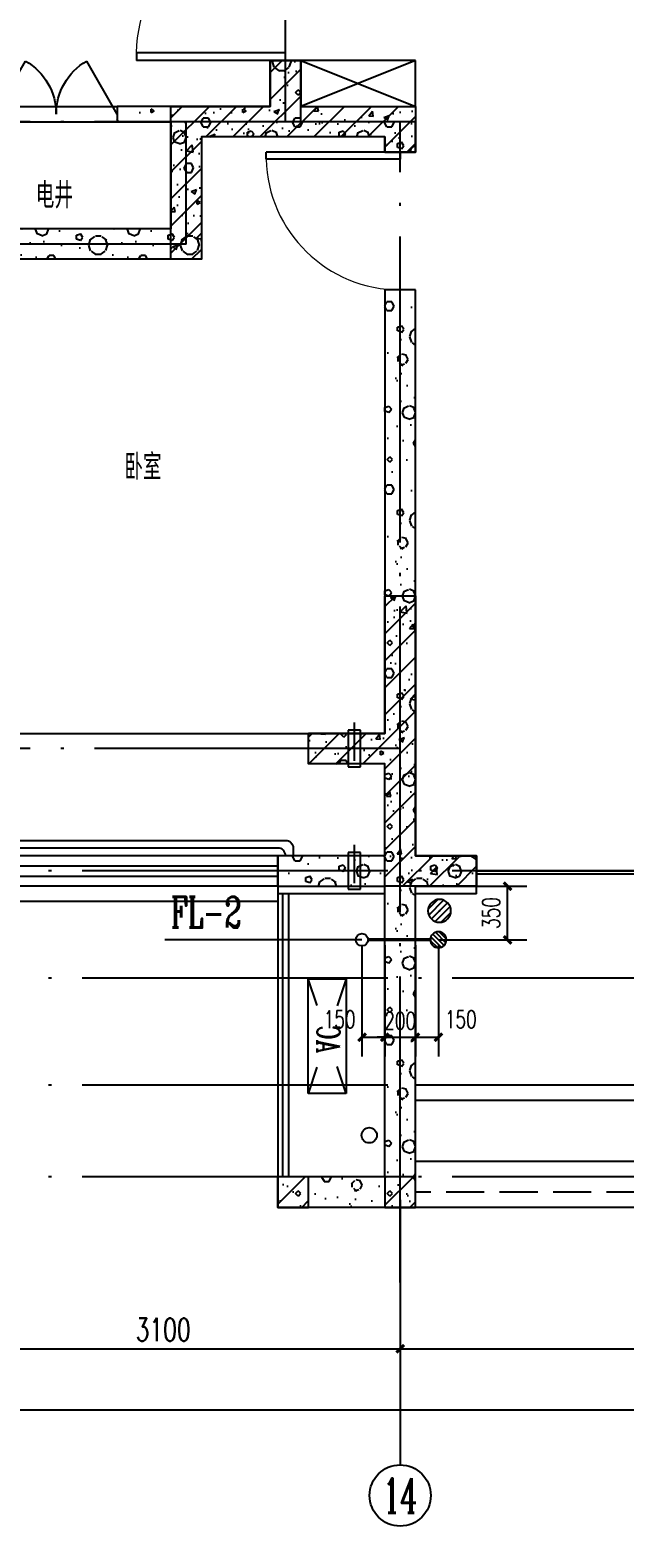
# Model space of a CAD drawing. Extents: x -287580 to -53108, y -522338 to -82629.
# Drawn here: x -140107 to -136221, y -475206 to -465422 of the extents above; entities that cross this region are included whole.
import ezdxf
from ezdxf.enums import TextEntityAlignment as Align

# ---------------------------------------------------------------- set-up
doc = ezdxf.new("R2010")
doc.units = 0
doc.header["$LTSCALE"] = 1000
doc.header["$MEASUREMENT"] = 0
doc.linetypes.add('DASH', pattern=[0.35, 0.25, -0.1])
doc.linetypes.add('DOTE', pattern=[2.42, 2, -0.2, 0.02, -0.2])
for name, color, linetype in [('AXIS', 3, 'Continuous'), ('AXIS_TEXT', 7, 'Continuous'), ('DIM_SYMB', 99, 'Continuous'), ('DIM_废水', 3, 'Continuous'), ('DOTE', 99, 'Continuous'), ('EQUIP_地漏', 7, 'Continuous'), ('kan', 146, 'Continuous'), ('KTIAO', 124, 'Continuous'), ('PIPE-废水', 31, 'Continuous'), ('PUB_HATCH', 8, 'Continuous'), ('PUB_TEXT', 7, 'Continuous'), ('TWT_DIM', 3, 'Continuous'), ('VPIPE-废水', 31, 'Continuous'), ('WALL', 9, 'Continuous'), ('WINDOW', 99, 'Continuous'), ('家具', 187, 'Continuous'), ('栏杆', 169, 'Continuous'), ('空调、空调洞', 66, 'Continuous'), ('面层', 215, 'Continuous'), ('面积', 6, 'Continuous')]:
    doc.layers.add(name, color=color, linetype=linetype)
doc.layers.add('RENDERING', color=125, linetype='Continuous', lineweight=13)
doc.styles.add('_ROMANC', font='romanc__.ttf', dxfattribs={"width": 0.700005})
doc.styles.add('_TCH_AXIS', font='COMPLEX', dxfattribs={"bigfont": 'GBCBIG'})
doc.styles.add('_TCH_DIM_T3', font='SIMPLEX', dxfattribs={"width": 0.705882, "bigfont": 'GBCBIG'})
doc.styles.add('_TWT_SERIAL', font='COMPLEX', dxfattribs={"width": 0.8, "height": 3, "bigfont": 'HZTXT'})
doc.styles.add('DIM_FONT', font='simplex_.ttf', dxfattribs={"width": 0.7, "bigfont": 'GBCBIG'})
doc.styles.get("Standard").update_dxf_attribs({"font": 'gbenor.shx', "bigfont": 'gbcbig.shx'})
doc.dimstyles.new('_TCH_ARCH&&50', dxfattribs={"dimtxt": 148.75, "dimasz": 50, "dimexe": 125, "dimexo": 150, "dimgap": 50, "dimtad": 1, "dimdec": 0, "dimzin": 0, "dimdsep": 46, "dimtxsty": '_TCH_DIM_T3', "dimblk": 'ARCHTICK', "dimcen": 0.09, "dimclrt": 7, "dimazin": 2, "dimtfac": 1, "dimtdec": 0, "dimtix": 1, "dimtmove": 2, "dimatfit": 3, "dimfxl": 0, "dimtolj": 1, "dimtzin": 0, "dimarcsym": 0})
doc.dimstyles.new('_TWT_ARCH&&50', dxfattribs={"dimtxt": 114.75, "dimasz": 50, "dimexe": 125, "dimexo": 150, "dimgap": 50, "dimtad": 1, "dimdec": 0, "dimzin": 0, "dimdsep": 46, "dimtxsty": '_TCH_DIM_T3', "dimblk": 'ARCHTICK', "dimcen": 0.09, "dimclrd": 4, "dimclre": 4, "dimclrt": 4, "dimazin": 2, "dimtfac": 1, "dimtdec": 0, "dimtix": 1, "dimtmove": 2, "dimatfit": 3, "dimfxl": 0, "dimtolj": 1, "dimtzin": 0, "dimarcsym": 0})
pattern_1 = [(45, (225104.3, 821774), (-88.388348, 88.388348), []), (50, (225104.3, 821774), (358.63009, -31.37607), [37.5, -412.5]), (355, (225104.3, 821774), (-69.37567, 376.09607), [30, -330]), (100.4514, (225134.2, 821771.4), (289.25469, 344.71977), [31.8701, -350.57106]), (46.1842, (225104.3, 821874), (533.62052, -82.7595), [56.25, -618.75]), (96.6356, (225148.77, 821867.1), (467.33135, 487.05894), [47.80514, -525.8565]), (351.1842, (225104.3, 821874), (467.33097, 487.0593), [45, -495]), (21, (225154.3, 821849), (298.45353, -201.30945), [37.5, -412.5]), (326, (225154.3, 821849), (121.65767, 362.57502), [30, -330]), (71.4514, (225179.17, 821832.22), (420.11131, 161.26525), [31.8701, -350.57106]), (37.5, (225104.3, 821774), (6.079928, 166.446927), [0, -326, 0, -335, 0, -331.25]), (7.5, (225104.3, 821774), (131.53477, 197.205856), [0, -191, 0, -318.5, 0, -126.25]), (327.5, (224992.8, 821774), (266.911218, -11.277436), [0, -125, 0, -390, 0, -517.5]), (317.5, (224942.8, 821774), (291.593085, 50.05249), [0, -162.5, 0, -259, 0, -367.5])]
pattern_2 = [(45, (215520.8, 801911.87), (-88.388348, 88.388348), []), (50, (215520.8, 801911.87), (358.63009, -31.37607), [37.5, -412.5]), (355, (215520.8, 801911.87), (-69.37567, 376.09607), [30, -330]), (100.4514, (215550.7, 801909.25), (289.25469, 344.71977), [31.8701, -350.57106]), (46.1842, (215520.8, 802011.87), (533.62052, -82.7595), [56.25, -618.75]), (96.6356, (215565.27, 802004.97), (467.33135, 487.05894), [47.80514, -525.8565]), (351.1842, (215520.8, 802011.87), (467.33097, 487.0593), [45, -495]), (21, (215570.8, 801986.87), (298.45353, -201.30945), [37.5, -412.5]), (326, (215570.8, 801986.87), (121.65767, 362.57502), [30, -330]), (71.4514, (215595.67, 801970.1), (420.11131, 161.26525), [31.8701, -350.57106]), (37.5, (215520.8, 801911.87), (6.079928, 166.446927), [0, -326, 0, -335, 0, -331.25]), (7.5, (215520.8, 801911.87), (131.53477, 197.205856), [0, -191, 0, -318.5, 0, -126.25]), (327.5, (215409.3, 801911.87), (266.911218, -11.277436), [0, -125, 0, -390, 0, -517.5]), (317.5, (215359.3, 801911.87), (291.593085, 50.05249), [0, -162.5, 0, -259, 0, -367.5])]
pattern_3 = [(0, (177, -183), (300, 600), [0, -600]), (0, (-174, -264), (300, 600), [0, -600]), (0, (21, -270), (300, 600), [0, -600]), (0, (234, -93), (300, 600), [0, -600]), (0, (-15, -300), (300, 600), [0, -600]), (0, (294, 285), (300, 600), [0, -600]), (0, (111, 237), (300, 600), [0, -600]), (0, (207, 162), (300, 600), [0, -600]), (0, (-282, 150), (300, 600), [0, -600]), (0, (12, 123), (300, 600), [0, -600]), (0, (-102, -30), (300, 600), [0, -600]), (0, (-96, -255), (300, 600), [0, -600]), (0, (129, -279), (300, 600), [0, -600]), (0, (294, -15), (300, 600), [0, -600]), (0, (-267, -108), (300, 600), [0, -600]), (0, (-216, -6), (300, 600), [0, -600]), (0, (18, -48), (300, 600), [0, -600]), (0, (-66, -135), (300, 600), [0, -600]), (0, (-114, 63), (300, 600), [0, -600]), (0, (-39, 288), (300, 600), [0, -600]), (0, (-243, -234), (300, 600), [0, -600]), (0, (87, 165), (300, 600), [0, -600]), (0, (-192, 174), (300, 600), [0, -600]), (0, (-240, 252), (300, 600), [0, -600]), (130.601294, (257.143, 97.143), (-1499.9999834, 1800.0000079), [26.34155, -11037.111]), (18.434949, (214.29, 108.57), (1499.999994, 599.999996), [27.10524, -3767.6279]), (90, (214.3, 82.86), (300, 600), [25.7143, -1174.28565]), (161.56505, (240, 74.29), (-1500.000008, 599.999955), [27.10524, -3767.6279]), (53.130102, (240, 74.29), (300, 600), [28.5714, -2971.4285]), (135, (262.86, -231.43), (-300.00004, 599.99996), [24.24366, -1672.8126]), (45, (228.57, -231.43), (300, 600), [24.24366, -1672.8126]), (135, (245.71, -248.57), (-300.00004, 599.99996), [24.24366, -1672.8126]), (45, (245.71, -248.57), (300, 600), [24.24366, -1672.8126]), (116.56505, (-25.7, 171.43), (-5e-05, 1199.99997), [31.9438, -638.8765]), (180, (-40, 200), (-300, 600), [34.2857, -565.71425]), (63.43495, (-88.57, 171.43), (3e-06, 1200), [31.9438, -638.8765]), (116.56505, (-74.3, 142.86), (-5e-05, 1199.99997), [31.9438, -638.8765]), (0, (-74.3, 142.86), (300, 600), [34.2857, -565.71425]), (63.43495, (-40, 142.86), (3e-06, 1200), [31.9438, -638.8765]), (107.102728, (200, -31.429), (-899.9999656, 3000.0000048), [38.86135, -16282.9025]), (143.972626, (188.57, 5.714), (-5699.9999277, 4199.9999952), [38.86135, -8122.02]), (180, (157.14, 28.6), (-300, 600), [37.14286, -562.8571]), (36.027373, (88.57, 5.714), (5699.999958, 4199.9999547), [38.86135, -8122.02]), (71.56505, (77.14, -28.57), (900.000005, 2999.999995), [36.1403, -3758.5928]), (107.102728, (88.571, -65.714), (-899.9999656, 3000.0000048), [38.86135, -16282.9025]), (143.972626, (120, -88.57), (-5699.9999277, 4199.9999952), [38.86135, -8122.02]), (0, (120, -88.6), (300, 600), [37.14286, -562.8571]), (36.027373, (157.143, -88.57), (5699.999958, 4199.9999547), [38.86135, -8122.02]), (71.56505, (188.57, -65.71), (900.000005, 2999.999995), [36.1403, -3758.5928]), (150.255118, (205.714, 248.57), (-900.000002, 599.999993), [23.035, -4814.3196]), (90, (185.7, 237.14), (300, 600), [22.85714, -1177.14275]), (29.744881, (185.714, 237.14), (900, 599.999997), [23.035, -4814.3196]), (116.56505, (65.7, -177.14), (-5e-05, 1199.99997), [31.9438, -638.8765]), (168.690067, (51.43, -148.57), (-2700.000002, 599.999985), [29.13725, -6089.6855]), (41.185925, (0, -162.857), (7499.9999546, 6599.9999423), [30.37184, -12725.802]), (90, (0, -191.43), (300, 600), [28.5714, -1171.4285]), (138.814074, (22.857, -211.429), (-7499.9998667, 6600.000042), [30.37184, -12725.802]), (16.699244, (22.857, -211.429), (9899.9999255, 2999.9999686), [29.82945, -12498.5375]), (60.945396, (51.43, -202.857), (299.9999992, 599.9999947), [29.4161, -12325.3395]), (109.983106, (-185.714, 74.286), (-1500.0000056, 4199.9999889), [33.442, -14012.1975]), (155.556045, (-197.143, 105.714), (-3900.0000149, 1799.9999626), [34.523, -14465.1315]), (24.4439547, (-260, 105.714), (3900.000002, 1799.9999913), [34.523, -14465.1315]), (70.0168934, (-271.429, 74.286), (1500.0000045, 4199.9999896), [33.442, -14012.1975]), (109.983106, (-260, 42.857), (-1500.0000056, 4199.9999889), [33.442, -14012.1975]), (160.016893, (-228.57, 31.43), (-1500.000001, 599.9999727), [33.442, -6989.3775]), (19.983107, (-228.57, 31.43), (1499.999992, 599.999999), [33.442, -6989.3775]), (70.0168934, (-197.143, 42.857), (1500.0000045, 4199.9999896), [33.442, -14012.1975]), (122.005383, (37.14, 20), (-300.00004, 599.999969), [26.9542, -5633.434]), (18.434949, (-2.86, 34.29), (1499.999994, 599.999996), [27.10524, -3767.6279]), (90, (-2.86, 8.57), (300, 600), [25.7143, -1174.28565]), (161.56505, (22.86, 0), (-1500.000008, 599.999955), [27.10524, -3767.6279]), (54.462322, (22.857, 0), (2099.999997, 2999.9999955), [24.5781, -10298.2115]), (116.56505, (-137.14, -125.7), (-5e-05, 1199.99997), [31.9438, -638.8765]), (180, (-151.4, -97.14), (-300, 600), [31.4286, -568.5714]), (59.036243, (-200, -125.714), (300.000001, 599.999997), [33.3197, -6963.822]), (120.963756, (-182.857, -154.286), (-300.000041, 599.9999724), [33.3197, -6963.822]), (0, (-182.86, -154.3), (300, 600), [31.4286, -568.5714]), (63.43495, (-151.43, -154.3), (3e-06, 1200), [31.9438, -638.8765])]

# ---------------------------------------------------------------- blocks, each defined once
blk = doc.blocks.new('90304092557924')
at = {"layer": 'KTIAO', "color": 99}
for p, q in [((-375, 125), (-198.2, 66.1)), ((-375, 125), (-375, -125)), ((375, 125), (-375, 125)), ((375, 125), (198.2, 66.1)), ((375, -125), (375, 125)), ((-202.8, -67.6), (-375, -125)), ((200.5, -66.8), (375, -125)), ((-375, -125), (375, -125))]:
    blk.add_line(p, q, dxfattribs=at)
at = {"layer": 'KTIAO', "color": 99, "style": '_ROMANC', "width": 0.7}
blk.add_text('AC', height=148.6, dxfattribs=at).set_placement((-112.6, -66.3))
at = {"layer": 'KTIAO', "color": 99, "style": 'DIM_FONT', "oblique": 0, "width": 0.6, "flags": 9}
for tag in ['XSIZE', 'YSIZE']:
    blk.add_attdef(tag, (-375, -125), '', height=0.5, dxfattribs=at)
blk = doc.blocks.new('TRHH')
at = {"color": 6}
blk.add_circle((-238511.1, -473179.5), 50, dxfattribs=at)
blk = doc.blocks.new('A$C06D6341B')
at = {"layer": '空调、空调洞', "linetype": 'DASH'}
for p, q in [((40, 0), (40, 340)), ((80, 290), (0, 290)), ((0, 290), (0, 50)), ((80, 50), (80, 290)), ((0, 50), (80, 50))]:
    blk.add_line(p, q, dxfattribs=at)
blk = doc.blocks.new('A$C35BA6BDB')
at = {"layer": 'PUB_HATCH'}
h = blk.add_hatch(dxfattribs=at)
h.set_pattern_fill('钢筋混凝土', color=256, scale=50, style=0)
h.set_pattern_definition(pattern_1)
h.paths.add_polyline_path([(15250, 5400), (15250, 5100), (16000, 5100), (16000, 4800), (15800, 4800), (15800, 4900), (15250, 4900), (14600, 4900), (14600, 4100), (14400, 4100), (14400, 5100), (15050, 5100), (15050, 5400)])
h = blk.add_hatch(dxfattribs=at)
h.set_pattern_fill('钢筋混凝土', color=256, scale=50, style=0)
h.set_pattern_definition(pattern_1)
h.paths.add_polyline_path([(16000, 1900), (16000, 1000), (16000, 200), (16400, 200), (16400, 0), (15800, 0), (15800, 800), (15300, 800), (15300, 1000), (15800, 1000), (15800, 1900)])
at = {"layer": 'WALL'}
for points in [[(15250, 5400), (15250, 5100), (16000, 5100), (16000, 4800), (15800, 4800), (15800, 4900), (15250, 4900), (14600, 4900), (14600, 4100), (14400, 4100), (14400, 5100), (15050, 5100), (15050, 5400)], [(16000, 1900), (16000, 1000), (16000, 200), (16400, 200), (16400, 0), (15800, 0), (15800, 800), (15300, 800), (15300, 1000), (15800, 1000), (15800, 1900)]]:
    blk.add_lwpolyline(points, close=True, dxfattribs=at)
blk = doc.blocks.new('A$C47FD7EE8')
at = {"layer": 'PUB_HATCH'}
h = blk.add_hatch(dxfattribs=at)
h.set_pattern_fill('钢筋混凝土', color=256, scale=50, style=0)
h.set_pattern_definition(pattern_2)
h.paths.add_polyline_path([(15300, 200), (15100, 200), (15100, 0), (15300, 0)])
h = blk.add_hatch(dxfattribs=at)
h.set_pattern_fill('钢筋混凝土', color=256, scale=50, style=0)
h.set_pattern_definition(pattern_2)
h.paths.add_polyline_path([(16000, 200), (15800, 200), (15800, 0), (16000, 0)])
at = {"color": 6}
for points in [[(15300, 200), (15100, 200), (15100, 0), (15300, 0)], [(16000, 200), (15800, 200), (15800, 0), (16000, 0)]]:
    blk.add_lwpolyline(points, close=True, dxfattribs=at)
blk = doc.blocks.new('_ArchTick')
at = {"color": 0, "linetype": 'ByBlock', "const_width": 0.4}
blk.add_lwpolyline([(-0.5, -0.5), (0.5, 0.5)], dxfattribs=at)
blk = doc.blocks.new('*D143')
at = {"layer": 'AXIS', "color": 0, "lineweight": -2}
for p, q in [((-140785, -473071.5), (-140785, -474170.6)), ((-137685, -473071.5), (-137685, -474170.6)), ((-140785, -474045.6), (-137685, -474045.6))]:
    blk.add_line(p, q, dxfattribs=at)
at = {"layer": 'Defpoints', "color": 0}
for p in [(-140785, -472921.5), (-137685, -472921.5), (-137685, -474045.6)]:
    blk.add_point(p, dxfattribs=at)
at = {"layer": 'AXIS', "color": 0, "lineweight": -2, "xscale": 50, "yscale": 50, "zscale": 50, "rotation": 180}
blk.add_blockref('_ArchTick', (-140785, -474045.6), dxfattribs=at)
at = {"layer": 'AXIS', "color": 0, "lineweight": -2, "xscale": 50, "yscale": 50, "zscale": 50}
blk.add_blockref('_ArchTick', (-137685, -474045.6), dxfattribs=at)
at = {"layer": 'AXIS', "color": 7, "insert": (-139235, -473921.2), "char_height": 148.75, "attachment_point": 5, "style": '_TCH_DIM_T3'}
blk.add_mtext('\\A1;3100', dxfattribs=at)
blk = doc.blocks.new('*D144')
at = {"layer": 'AXIS', "color": 0, "lineweight": -2}
for p, q in [((-137685, -473071.5), (-137685, -474170.6)), ((-133185, -473071.5), (-133185, -474170.6)), ((-137685, -474045.6), (-133185, -474045.6))]:
    blk.add_line(p, q, dxfattribs=at)
at = {"layer": 'Defpoints', "color": 0}
for p in [(-137685, -472921.5), (-133185, -472921.5), (-133185, -474045.6)]:
    blk.add_point(p, dxfattribs=at)
at = {"layer": 'AXIS', "color": 0, "lineweight": -2, "xscale": 50, "yscale": 50, "zscale": 50, "rotation": 180}
blk.add_blockref('_ArchTick', (-137685, -474045.6), dxfattribs=at)
at = {"layer": 'AXIS', "color": 0, "lineweight": -2, "xscale": 50, "yscale": 50, "zscale": 50}
blk.add_blockref('_ArchTick', (-133185, -474045.6), dxfattribs=at)
at = {"layer": 'AXIS', "color": 7, "insert": (-135435, -473921.2), "char_height": 148.75, "attachment_point": 5, "style": '_TCH_DIM_T3'}
blk.add_mtext('\\A1;4500', dxfattribs=at)
blk = doc.blocks.new('*D147')
at = {"layer": 'AXIS', "color": 0, "lineweight": -2}
for p, q in [((-153585, -473071.5), (-153585, -474570.6)), ((-128085, -473071.5), (-128085, -474570.6)), ((-153585, -474445.6), (-128085, -474445.6))]:
    blk.add_line(p, q, dxfattribs=at)
at = {"layer": 'Defpoints', "color": 0}
for p in [(-153585, -472921.5), (-128085, -472921.5), (-128085, -474445.6)]:
    blk.add_point(p, dxfattribs=at)
at = {"layer": 'AXIS', "color": 0, "lineweight": -2, "xscale": 50, "yscale": 50, "zscale": 50, "rotation": 180}
blk.add_blockref('_ArchTick', (-153585, -474445.6), dxfattribs=at)
at = {"layer": 'AXIS', "color": 0, "lineweight": -2, "xscale": 50, "yscale": 50, "zscale": 50}
blk.add_blockref('_ArchTick', (-128085, -474445.6), dxfattribs=at)
at = {"layer": 'AXIS', "color": 7, "insert": (-140835, -474321.2), "char_height": 148.75, "attachment_point": 5, "style": '_TCH_DIM_T3'}
blk.add_mtext('\\A1;25500', dxfattribs=at)
blk = doc.blocks.new('*D759')
at = {"layer": 'Defpoints', "color": 0}
for p in [(-137585, -471021.5), (-136982.5, -471021.5), (-137585, -471371.5)]:
    blk.add_point(p, dxfattribs=at)
at = {"layer": 'TWT_DIM', "color": 4, "lineweight": -2}
for p, q in [((-137435, -471021.5), (-136857.5, -471021.5)), ((-136982.5, -471371.5), (-136982.5, -471021.5)), ((-137435, -471371.5), (-136857.5, -471371.5))]:
    blk.add_line(p, q, dxfattribs=at)
at = {"layer": 'TWT_DIM', "color": 4, "lineweight": -2, "xscale": 50, "yscale": 50, "zscale": 50}
for p, rotation in [((-136982.5, -471021.5), 90), ((-136982.5, -471371.5), 270)]:
    blk.add_blockref('_ArchTick', p, dxfattribs=dict(at, rotation=rotation))
at = {"layer": 'TWT_DIM', "color": 4, "insert": (-137089.9, -471196.5), "char_height": 114.75, "attachment_point": 5, "rotation": 90, "style": '_TCH_DIM_T3'}
blk.add_mtext('\\A1;350', dxfattribs=at)
blk = doc.blocks.new('*D760')
at = {"layer": 'Defpoints', "color": 0}
for p in [(-137935, -471256.5), (-137785, -471256.5), (-137785, -472009)]:
    blk.add_point(p, dxfattribs=at)
at = {"layer": 'TWT_DIM', "color": 4, "lineweight": -2}
for p, q in [((-137935, -471406.5), (-137935, -472134)), ((-137785, -471406.5), (-137785, -472134)), ((-137935, -472009), (-137785, -472009))]:
    blk.add_line(p, q, dxfattribs=at)
at = {"layer": 'TWT_DIM', "color": 4, "lineweight": -2, "xscale": 50, "yscale": 50, "zscale": 50, "rotation": 180}
blk.add_blockref('_ArchTick', (-137935, -472009), dxfattribs=at)
at = {"layer": 'TWT_DIM', "color": 4, "lineweight": -2, "xscale": 50, "yscale": 50, "zscale": 50}
blk.add_blockref('_ArchTick', (-137785, -472009), dxfattribs=at)
at = {"layer": 'TWT_DIM', "color": 4, "insert": (-138081.4, -471891.5), "char_height": 114.75, "attachment_point": 5, "style": '_TCH_DIM_T3'}
blk.add_mtext('\\A1;150', dxfattribs=at)
blk = doc.blocks.new('*D761')
at = {"layer": 'Defpoints', "color": 0}
for p in [(-137785, -471256.5), (-137585, -471256.5), (-137585, -472009)]:
    blk.add_point(p, dxfattribs=at)
at = {"layer": 'TWT_DIM', "color": 4, "lineweight": -2}
for p, q in [((-137785, -471406.5), (-137785, -472134)), ((-137585, -471406.5), (-137585, -472134)), ((-137785, -472009), (-137835, -472009)), ((-137785, -472009), (-137585, -472009)), ((-137585, -472009), (-137535, -472009))]:
    blk.add_line(p, q, dxfattribs=at)
at = {"layer": 'TWT_DIM', "color": 4, "lineweight": -2, "xscale": 50, "yscale": 50, "zscale": 50}
blk.add_blockref('_ArchTick', (-137785, -472009), dxfattribs=at)
at = {"layer": 'TWT_DIM', "color": 4, "lineweight": -2, "xscale": 50, "yscale": 50, "zscale": 50, "rotation": 180}
blk.add_blockref('_ArchTick', (-137585, -472009), dxfattribs=at)
at = {"layer": 'TWT_DIM', "color": 4, "insert": (-137685, -471901.625), "char_height": 114.75, "attachment_point": 5, "style": '_TCH_DIM_T3'}
blk.add_mtext('\\A1;200', dxfattribs=at)
blk = doc.blocks.new('*D762')
at = {"layer": 'Defpoints', "color": 0}
for p in [(-137585, -471256.5), (-137435, -471256.5), (-137435, -472009)]:
    blk.add_point(p, dxfattribs=at)
at = {"layer": 'TWT_DIM', "color": 4, "lineweight": -2}
for p, q in [((-137585, -471406.5), (-137585, -472134)), ((-137435, -471406.5), (-137435, -472134)), ((-137585, -472009), (-137435, -472009))]:
    blk.add_line(p, q, dxfattribs=at)
at = {"layer": 'TWT_DIM', "color": 4, "lineweight": -2, "xscale": 50, "yscale": 50, "zscale": 50, "rotation": 180}
blk.add_blockref('_ArchTick', (-137585, -472009), dxfattribs=at)
at = {"layer": 'TWT_DIM', "color": 4, "lineweight": -2, "xscale": 50, "yscale": 50, "zscale": 50}
blk.add_blockref('_ArchTick', (-137435, -472009), dxfattribs=at)
at = {"layer": 'TWT_DIM', "color": 4, "insert": (-137288.6, -471891.5), "char_height": 114.75, "attachment_point": 5, "style": '_TCH_DIM_T3'}
blk.add_mtext('\\A1;150', dxfattribs=at)
blk = doc.blocks.new('$TwtSys$00000141')
for p, q in [((-94, 8), (-10, 92)), ((-94, 8), (-10, 92)), ((-87, -35), (35, 87)), ((-87, -35), (35, 87)), ((-66, -66), (66, 66)), ((-66, -66), (66, 66)), ((-32, -87), (88, 33)), ((-32, -87), (88, 33)), ((11, -92), (92, -11)), ((11, -92), (92, -11))]:
    blk.add_line(p, q)
blk.add_circle((0, 0), 94)
blk.add_circle((0, 0), 94)
blk = doc.blocks.new('$DorLib2D$00000231')
at = {"color": 0}
for p, q in [((-0.5, 0), (-0.25, 0.433)), ((0.5, 0), (0.25, 0.433))]:
    blk.add_line(p, q, dxfattribs=at)
for centre, start, end in [((-0.5, 0), 0, 60), ((0.5, 0), 120, 180)]:
    blk.add_arc(centre, 0.5, start, end, dxfattribs=at)
blk = doc.blocks.new('$WINLIB2D$00000001')
at = {"color": 0}
for points in [[(-0.5, 0.5), (-0.5, -0.5)], [(-0.5, 0.5), (0.5, 0.5)], [(0.5, -0.5), (0.5, 0.5)], [(0.5, 0.1667), (-0.5, 0.1667)], [(0.5, -0.1667), (-0.5, -0.1667)], [(-0.5, -0.5), (0.5, -0.5)]]:
    blk.add_lwpolyline(points, dxfattribs=at)
blk = doc.blocks.new('$DorLib2D$00000001')
for p, q in [((0.45, 0.975), (0.5, 0.975)), ((0.45, 0), (0.45, 0.975)), ((0.5, 0), (0.5, 0.975)), ((0.5, 0), (0.45, 0))]:
    blk.add_line(p, q)
at = {"lineweight": 13}
blk.add_arc((0.475, 0), 0.975, 91.46928, 180, dxfattribs=at)
blk = doc.blocks.new('$DorLib2D$00000132')
at = {"color": 0, "linetype": 'Continuous'}
for p, q in [((-0.5, 0.1042), (-0.5, 0)), ((-0.1467, 0.1042), (-0.5, 0.1042)), ((-0.1467, 0), (-0.1467, 0.1042)), ((0.1467, 0.1042), (0.5, 0.1042)), ((0.1467, 0), (0.1467, 0.1042)), ((0.5, 0.1042), (0.5, 0)), ((-0.5, 0), (-0.1467, 0)), ((-0.1667, 0), (0.1667, 0)), ((-0.1667, -0.1042), (-0.1667, 0)), ((0.5, 0), (0.1467, 0)), ((0.1667, 0), (0.1667, -0.1042)), ((0.1667, -0.1042), (-0.1667, -0.1042))]:
    blk.add_line(p, q, dxfattribs=at)
blk = doc.blocks.new('$lvtry$00000171')
for p, q in [((-74.2, 10.6), (-10.6, 74.2)), ((-69.8, -27.4), (27.4, 69.8)), ((-53, -53), (53, 53)), ((-27.4, -69.8), (69.8, 27.4)), ((10.6, -74.2), (74.2, -10.6))]:
    blk.add_line(p, q)
blk.add_circle((0, 0), 75)
blk.add_point((0, 0))

msp = doc.modelspace()

# ---------------------------------------------------------------- hatches: boundary and pattern name
at = {"layer": 'PUB_HATCH'}
h = msp.add_hatch(dxfattribs=at)
h.set_pattern_fill('加气混凝土', color=256, scale=50, style=0)
h.set_pattern_definition(pattern_3)
h.paths.add_polyline_path([(-138335, -466021.5), (-138335, -465621.5), (-138535, -465621.5), (-138535, -465921.5), (-138435, -466021.5)])
h = msp.add_hatch(dxfattribs=at)
h.set_pattern_fill('加气混凝土', color=256, scale=50, style=0)
h.set_pattern_definition(pattern_3)
h.paths.add_polyline_path([(-139085, -465921.5), (-139535, -465921.5), (-139535, -466021.5), (-139085, -466021.5)])
h = msp.add_hatch(dxfattribs=at)
h.set_pattern_fill('加气混凝土', color=256, scale=50, style=0)
h.set_pattern_definition(pattern_3)
h.paths.add_polyline_path([(-138435, -466021.5), (-138535, -465921.5), (-139085, -465921.5), (-139085, -466021.5), (-138985, -466121.5), (-138435, -466121.5)])
h = msp.add_hatch(dxfattribs=at)
h.set_pattern_fill('加气混凝土', color=256, scale=50, style=0)
h.set_pattern_definition(pattern_3)
h.paths.add_polyline_path([(-139085, -466021.5), (-139185, -466021.5), (-139185, -466721.5), (-138985, -466921.5), (-138985, -466121.5)])
h = msp.add_hatch(dxfattribs=at)
h.set_pattern_fill('加气混凝土', color=256, scale=50, style=0)
h.set_pattern_definition(pattern_3)
h.paths.add_polyline_path([(-137785, -466121.5), (-137585, -466021.5), (-138435, -466021.5), (-138435, -466121.5)])
h = msp.add_hatch(dxfattribs=at)
h.set_pattern_fill('加气混凝土', color=256, scale=50, style=0)
h.set_pattern_definition(pattern_3)
h.paths.add_polyline_path([(-137785, -466121.5), (-137785, -466221.5), (-137585, -466221.5), (-137585, -466021.5)])
h = msp.add_hatch(dxfattribs=at)
h.set_pattern_fill('加气混凝土', color=256, scale=50, style=0)
h.set_pattern_definition(pattern_3)
h.paths.add_polyline_path([(-138985, -466921.5), (-139185, -466721.5), (-140735, -466721.5), (-140785, -466821.5), (-140685, -466921.5)])
h = msp.add_hatch(dxfattribs=at)
h.set_pattern_fill('加气混凝土', color=256, scale=50, style=0)
h.set_pattern_definition(pattern_3)
h.paths.add_polyline_path([(-137585, -470121.5), (-137585, -467121.5), (-137785, -467121.5), (-137785, -470021.5), (-137745, -470121.5)])
h = msp.add_hatch(dxfattribs=at)
h.set_pattern_fill('加气混凝土', color=256, scale=50, style=0)
h.set_pattern_definition(pattern_3)
h.paths.add_polyline_path([(-137745, -470121.5), (-137785, -470021.5), (-138285, -470021.5), (-138285, -470221.5), (-137785, -470221.5)])
h = msp.add_hatch(dxfattribs=at)
h.set_pattern_fill('加气混凝土', color=256, scale=50, style=0)
h.set_pattern_definition(pattern_3)
h.paths.add_polyline_path([(-137685, -470921.5), (-137585, -470821.5), (-137585, -470121.5), (-137745, -470121.5), (-137785, -470221.5), (-137785, -470821.5)])
h = msp.add_hatch(dxfattribs=at)
h.set_pattern_fill('加气混凝土', color=256, scale=50, style=0)
h.set_pattern_definition(pattern_3)
h.paths.add_polyline_path([(-137785, -470821.5), (-138485, -470821.5), (-138485, -471021.5), (-137785, -471021.5), (-137685, -470921.5)])
h = msp.add_hatch(dxfattribs=at)
h.set_pattern_fill('加气混凝土', color=256, scale=50, style=0)
h.set_pattern_definition(pattern_3)
h.paths.add_polyline_path([(-137585, -471021.5), (-137185, -471021.5), (-137185, -470821.5), (-137585, -470821.5), (-137685, -470921.5)])
h = msp.add_hatch(dxfattribs=at)
h.set_pattern_fill('加气混凝土', color=256, scale=50, style=0)
h.set_pattern_definition(pattern_3)
h.paths.add_polyline_path([(-137785, -472921.5), (-137585, -473121.5), (-137585, -471021.5), (-137685, -470921.5), (-137785, -471021.5)])
h = msp.add_hatch(dxfattribs=at)
h.set_pattern_fill('加气混凝土', color=256, scale=50, style=0)
h.set_pattern_definition(pattern_3)
h.paths.add_polyline_path([(-137585, -473121.5), (-137785, -472921.5), (-138485, -472921.5), (-138485, -473121.5)])

# ---------------------------------------------------------------- linework, layer by layer
at = {"layer": 'AXIS'}
msp.add_line((-137685, -474084.6), (-137685, -474805.6), dxfattribs=at)
msp.add_circle((-137685, -475005.6), 200, dxfattribs=at)
at = {"layer": 'DIM_SYMB'}
msp.add_lwpolyline([(-135977.8, -471994.1, 0, 0, 0), (-136644.4, -471684.7, 40, 0, 0), (-136780.5, -471621.5, 0, 0, 0)], format="xyseb", dxfattribs=at)
at = {"layer": 'DIM_废水'}
for p, q in [((-138643.3, -471371.5), (-139224.2, -471371.5)), ((-137935, -471371.5), (-138643.3, -471371.5))]:
    msp.add_line(p, q, dxfattribs=at)
at = {"layer": 'DOTE', "linetype": 'DOTE'}
for p, q in [((-138435, -466021.5), (-138435, -457343)), ((-137685, -466021.5), (-143985, -466021.5)), ((-139085, -466821.5), (-139085, -466021.5)), ((-137685, -473612.6), (-137685, -466021.5)), ((-139085, -466821.5), (-142485, -466821.5)), ((-137685, -470121.5), (-143885, -470121.5)), ((-128085, -470921.5), (-154956.2, -470921.5)), ((-128085, -471621.5), (-154956.2, -471621.5)), ((-128085, -472321.5, 0), (-154956.2, -472321.5, 0)), ((-128085, -472921.5, 0), (-154956.2, -472921.5, 0))]:
    msp.add_line(p, q, dxfattribs=at)
at = {"layer": 'kan'}
msp.add_line((-138485, -471021.5), (-138485, -472921.5), dxfattribs=at)
at = {"layer": 'kan', "color": 124, "elevation": 0}
for points in [[(-133285, -472321.5), (-137585, -472321.5), (-137585, -472321.5)], [(-133285, -472421.5), (-137585, -472421.5)]]:
    msp.add_lwpolyline(points, dxfattribs=at)
at = {"layer": 'kan'}
for points in [[(-133285, -472821.5), (-137585, -472821.5)], [(-133285, -473121.5), (-137585, -473121.5)]]:
    msp.add_lwpolyline(points, dxfattribs=at)
at = {"layer": 'kan', "linetype": 'DASH', "elevation": 0}
msp.add_lwpolyline([(-133285, -473021.5), (-137585, -473021.5)], dxfattribs=at)
at = {"layer": 'PIPE-废水', "ltscale": 0.5, "const_width": 22.5}
msp.add_lwpolyline([(-137895, -471371.5), (-137487.6, -471371.5)], dxfattribs=at)
at = {"layer": 'VPIPE-废水'}
msp.add_circle((-137935, -471371.5), 40, dxfattribs=at)
at = {"layer": 'WALL'}
for p, q in [((-138335, -465621.5), (-138535, -465621.5)), ((-138535, -465621.5), (-138535, -465921.5)), ((-138335, -466021.5), (-138335, -465621.5)), ((-139085, -465921.5), (-139535, -465921.5)), ((-139535, -465921.5), (-139535, -466021.5)), ((-138535, -465921.5), (-139085, -465921.5)), ((-139535, -466021.5), (-139185, -466021.5)), ((-139185, -466021.5), (-139185, -466721.5)), ((-137585, -466021.5), (-138335, -466021.5)), ((-137585, -466221.5), (-137585, -466021.5)), ((-138985, -466121.5), (-138985, -466921.5)), ((-138435, -466121.5), (-138985, -466121.5)), ((-137785, -466121.5), (-138435, -466121.5)), ((-137785, -466121.5), (-137785, -466221.5)), ((-137785, -466221.5), (-137585, -466221.5)), ((-139185, -466721.5), (-140735, -466721.5)), ((-138985, -466921.5), (-140685, -466921.5)), ((-137585, -467121.5), (-137785, -467121.5)), ((-137785, -467121.5), (-137785, -470021.5)), ((-137585, -470121.5), (-137585, -467121.5)), ((-137785, -470021.5), (-138285, -470021.5)), ((-138285, -470221.5), (-138285, -470021.5)), ((-137585, -470821.5), (-137585, -470121.5)), ((-137785, -470221.5), (-138285, -470221.5)), ((-137785, -470821.5), (-137785, -470221.5)), ((-137785, -470821.5), (-138485, -470821.5)), ((-138485, -470821.5), (-138485, -471021.5)), ((-137185, -470821.5), (-137585, -470821.5)), ((-137185, -471021.5), (-137185, -470821.5)), ((-138485, -471021.5), (-137785, -471021.5)), ((-137785, -472921.5), (-137785, -471021.5)), ((-137585, -471021.5), (-137185, -471021.5)), ((-137585, -473121.5), (-137585, -471021.5)), ((-137785, -472921.5), (-138485, -472921.5)), ((-138485, -473121.5), (-138485, -472921.5)), ((-137585, -473121.5), (-138485, -473121.5))]:
    msp.add_line(p, q, dxfattribs=at)
at = {"layer": 'WINDOW'}
for p, q in [((-140335, -465921.5, 0), (-139535, -465921.5, 0)), ((-140335, -466021.5, 0), (-139535, -466021.5, 0)), ((-140285, -470021.5), (-138285, -470021.5))]:
    msp.add_line(p, q, dxfattribs=at)
at = {"layer": '家具'}
msp.add_lwpolyline([(-137585, -465621.5), (-138335, -465621.5), (-138335, -465921.5), (-137585, -465921.5)], close=True, dxfattribs=at)
for points in [[(-138335, -465621.5), (-137585, -465921.5)], [(-137585, -465621.5), (-138335, -465921.5)]]:
    msp.add_lwpolyline(points, dxfattribs=at)
at = {"layer": '栏杆'}
for p, q in [((-138455, -471071.5), (-138455, -472921.5)), ((-138415, -471071.5), (-138415, -472921.5))]:
    msp.add_line(p, q, dxfattribs=at)
for points in [[(-140385, -470821.5), (-140385, -470771.5, -0.414214), (-140335, -470721.5), (-138435, -470721.5, -0.414214), (-138385, -470771.5), (-138385, -470821.5)], [(-138435, -470821.5), (-138435, -470821.5, 0.414214), (-138485, -470771.5), (-140285, -470771.5, 0.414214), (-140335, -470821.5), (-140335, -470821.5)]]:
    msp.add_lwpolyline(points, format="xyb", dxfattribs=at)
at = {"layer": '面层'}
for points in [[(-138485, -471021.5), (-138485, -471121.5), (-140285, -471121.5), (-140285, -471021.5)], [(-137785, -471071.5), (-138485, -471071.5)], [(-137185, -471071.5), (-137585, -471071.5)], [(-137185, -471071.5), (-137185, -471021.5)]]:
    msp.add_lwpolyline(points, dxfattribs=at)

# ---------------------------------------------------------------- block references
at = {"color": 6}
msp.add_blockref('TRHH', (100623.8, 529.4), dxfattribs=at)
at = {"layer": 'EQUIP_地漏', "xscale": 0.5599999999999999, "yscale": -0.5599999999999999, "zscale": 0.5599999999999999, "rotation": 179.9999999999952}
msp.add_blockref('$TwtSys$00000141', (-137435, -471371.5), dxfattribs=at)
at = {"layer": 'RENDERING', "xscale": -1, "rotation": 270}
msp.add_blockref('90304092557924', (-138162.2, -472001), dxfattribs=at)
at = {"layer": 'WINDOW'}
for name, p, xscale, yscale, zscale, rotation in [('$DorLib2D$00000001', (-138435, -465121.5), 1000, -1000, 1000, 270), ('$DorLib2D$00000231', (-139935, -465971.5), -800, 800, -800, 359.9999999999882), ('$DorLib2D$00000001', (-137685, -466671.5), 900, 900, 900, 90), ('$DorLib2D$00000132', (-135385, -470921.5), 3600, 200, 3600, 180)]:
    msp.add_blockref(name, p, dxfattribs=dict(at, xscale=xscale, yscale=yscale, zscale=zscale, rotation=rotation))
at = {"layer": 'WINDOW', "xscale": -1800, "yscale": -200, "zscale": -1800}
msp.add_blockref('$WINLIB2D$00000001', (-139385, -470921.5), dxfattribs=at)
at = {"layer": '家具', "yscale": -1, "rotation": 90.00000000000001}
msp.add_blockref('$lvtry$00000171', (-137428.1, -471182.3), dxfattribs=at)
at = {"layer": '空调、空调洞', "rotation": 180.0000000000046}
for p in [(-137945, -469951.5), (-137945, -470751.5)]:
    msp.add_blockref('A$C06D6341B', p, dxfattribs=at)
at = {"layer": '面积'}
for name, p in [('A$C47FD7EE8', (-153585, -473121.5)), ('A$C35BA6BDB', (-153585, -471021.5))]:
    msp.add_blockref(name, p, dxfattribs=at)

# ---------------------------------------------------------------- texts
at = {"layer": 'AXIS_TEXT', "style": '_TCH_AXIS', "width": 0.677419}
msp.add_text('14', height=226.27, dxfattribs=at).set_placement((-137798.1, -475118.8), (-137571.9, -475118.8), align=Align.FIT)
at = {"layer": 'DIM_废水', "color": 7, "style": '_TWT_SERIAL', "width": 0.64}
msp.add_text('FL-2', height=200, dxfattribs=at).set_placement((-139184.2, -471291.5))
at = {"layer": 'PUB_TEXT'}
for s, p in [('电井', (-140068.4, -466587.8)), ('卧室', (-139489.2, -468363.5, 0))]:
    msp.add_text(s, height=168.79, dxfattribs=at).set_placement(p)

# ---------------------------------------------------------------- dimensions: what is measured, and where the dimension line sits
at = {"layer": 'AXIS'}
for p1, p2, distance, picture, middle in [((-153585, -472921.5), (-128085, -472921.5), -1524.1, '*D147', (-140835, -474321.2)), ((-140785, -472921.5), (-137685, -472921.5), -1124.1, '*D143', (-139235, -473921.2)), ((-137685, -472921.5), (-133185, -472921.5), -1124.1, '*D144', (-135435, -473921.2))]:
    dim = msp.add_aligned_dim(p1=p1, p2=p2, distance=distance, dimstyle='_TCH_ARCH&&50', dxfattribs=at)
    dim.commit()
    dim.dimension.update_dxf_attribs({"geometry": picture, "text_midpoint": middle})
at = {"layer": 'TWT_DIM'}
for p1, p2, distance, picture, middle in [((-137585, -471371.5), (-137585, -471021.5), -602.5, '*D759', (-137089.9, -471196.5)), ((-137785, -471256.5), (-137585, -471256.5), -752.5, '*D761', (-137685, -471901.6))]:
    dim = msp.add_aligned_dim(p1=p1, p2=p2, distance=distance, dimstyle='_TWT_ARCH&&50', dxfattribs=at)
    dim.commit()
    dim.dimension.update_dxf_attribs({"geometry": picture, "text_midpoint": middle})
for base, p1, p2, picture, middle in [((-137785, -472009), (-137935, -471256.5), (-137785, -471256.5), '*D760', (-138081.4, -471891.5)), ((-137435, -472009), (-137585, -471256.5), (-137435, -471256.5), '*D762', (-137288.6, -471891.5))]:
    dim = msp.add_linear_dim(base=base, p1=p1, p2=p2, angle=0, dimstyle='_TWT_ARCH&&50', dxfattribs=at)
    dim.commit()
    dim.dimension.update_dxf_attribs({"geometry": picture, "text_midpoint": middle, "dimtype": 129})

doc.saveas('drawing.dxf')
